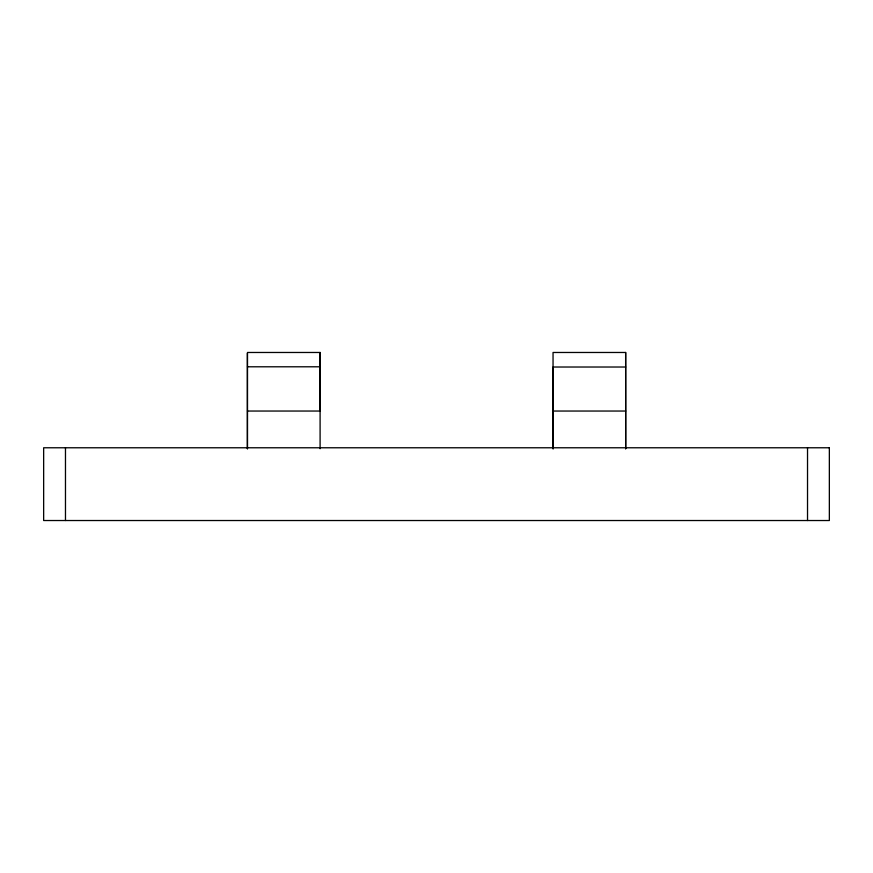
<?xml version="1.0" encoding="UTF-8"?>
<svg xmlns="http://www.w3.org/2000/svg" width="873" height="873" viewBox="0 0 873 873"><rect width="100%" height="100%" fill="white"/><g stroke="black" fill="none" stroke-linecap="round" stroke-linejoin="round"><path stroke-width="1.31" d="M625.646 352.474L625.679 448.766L625.646 352.474L553.046 352.474L553.046 448.766M319.933 411.041L320.096 352.474L247.496 352.474L247.496 448.722M553.133 448.798L553.046 367.02L625.646 367.02M247.496 366.791L320.064 366.791M247.496 411.041L320.096 411.041L320.085 365.012M553.187 411.041L625.646 411.041M319.954 378.576L320.042 411.041M807.525 447.773L807.525 520.526M320.096 352.474L320.096 448.722M247.354 353.205L247.354 448.798M65.475 447.773L65.475 520.526M829.35 447.773L43.65 447.773L43.65 520.526L829.35 520.526L829.35 447.773"/></g></svg>
